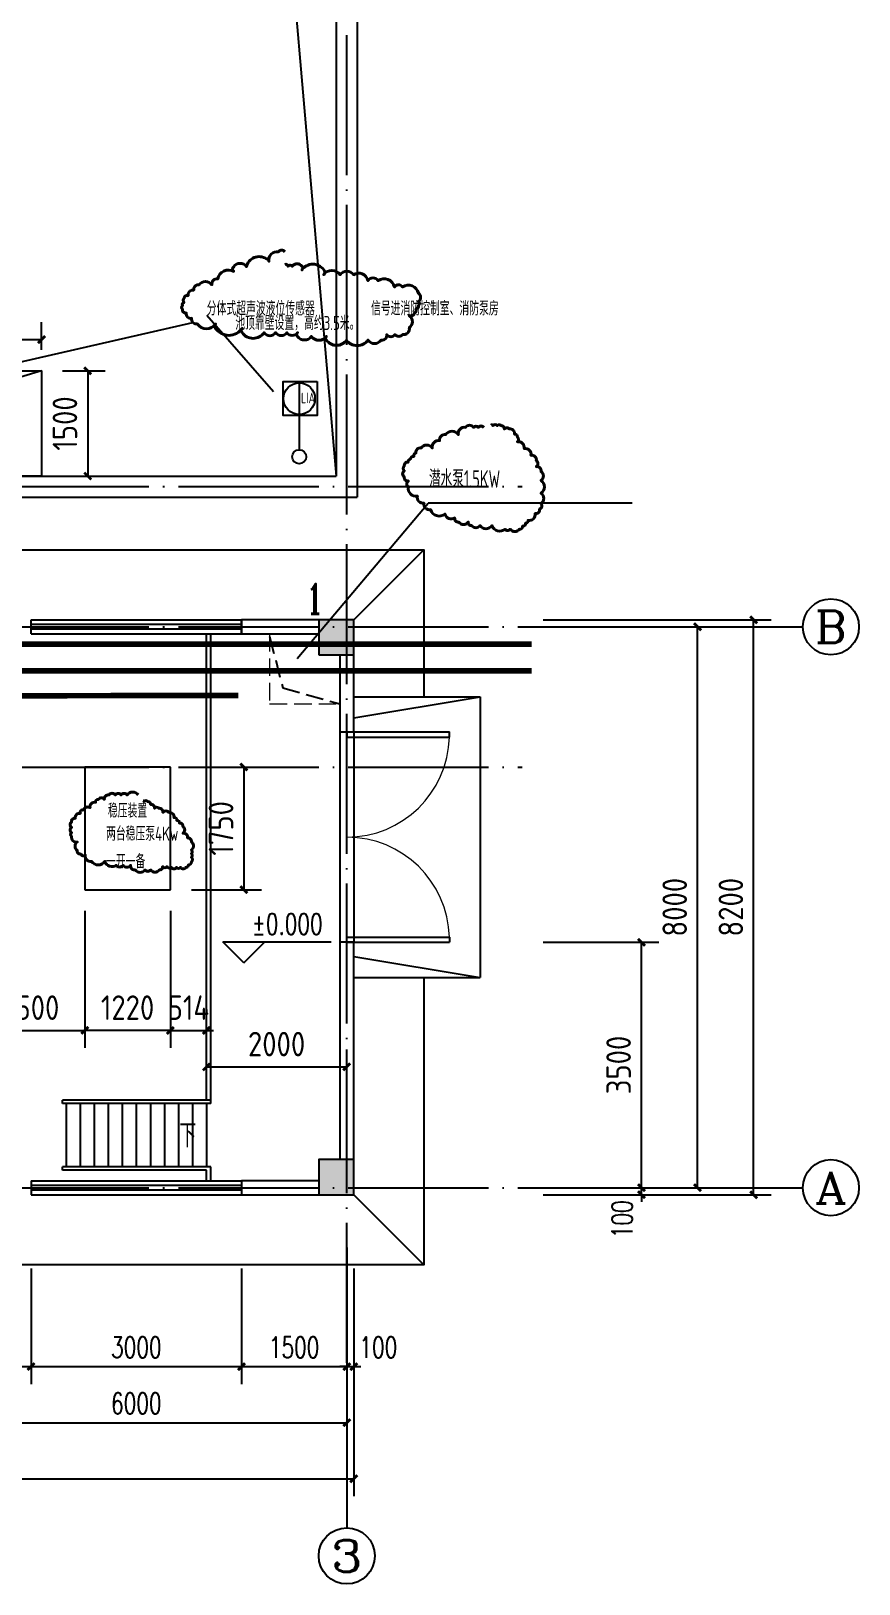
# Model space of a CAD drawing. Extents: x 5394041 to 5729212, y -433068 to -301615.
# Drawn here: x 5717412 to 5729212, y -391385 to -369236 of the extents above; entities that cross this region are included whole.
import ezdxf
from ezdxf.enums import TextEntityAlignment as Align

# ---------------------------------------------------------------- set-up
doc = ezdxf.new("R2010")
doc.units = 0
doc.header["$LTSCALE"] = 1000
doc.header["$MEASUREMENT"] = 0
doc.linetypes.add('DASH', pattern=[0.35, 0.25, -0.1])
doc.linetypes.add('DOTE', pattern=[2.42, 2, -0.2, 0.02, -0.2])
doc.layers.get('0').update_dxf_attribs({"linetype": 'CONTINUOUS'})
doc.layers.get('Defpoints').update_dxf_attribs({"linetype": 'CONTINUOUS'})
for name, color, linetype, lineweight in [('01粗实线', 7, 'CONTINUOUS', 15), ('泡沫系统', 4, 'CONTINUOUS', 80), ('给水管', 3, 'CONTINUOUS', 100)]:
    doc.layers.add(name, color=color, linetype=linetype, lineweight=lineweight)
for name, color, linetype in [('AXIS', 3, 'CONTINUOUS'), ('AXIS_TEXT', 7, 'CONTINUOUS'), ('COLUMN', 9, 'CONTINUOUS'), ('DIM_ELEV', 3, 'CONTINUOUS'), ('DIM_SYMB', 3, 'CONTINUOUS'), ('DOTE', 252, 'CONTINUOUS'), ('PUB_DIM', 3, 'CONTINUOUS'), ('PUB_HATCH', 8, 'CONTINUOUS'), ('PUB_TEXT', 7, 'CONTINUOUS'), ('STAIR', 2, 'CONTINUOUS'), ('WALL', 2, 'CONTINUOUS'), ('WINDOW', 4, 'CONTINUOUS'), ('测绘处中心区路网', 7, 'CONTINUOUS'), ('消防喷淋', 1, 'CONTINUOUS')]:
    doc.layers.add(name, color=color, linetype=linetype)
doc.styles.add('_TCH_AXIS', font='COMPLEX', dxfattribs={"bigfont": 'GBCBIG'})
doc.styles.add('_TCH_DIM', font='SIMPLEX', dxfattribs={"bigfont": 'GBCBIG'})
doc.styles.add('_TCH_DIM_T3', font='SIMPLEX', dxfattribs={"width": 0.705882, "bigfont": 'GBCBIG'})
doc.styles.add('_TCH_LABEL', font='COMPLEX', dxfattribs={"bigfont": 'GBCBIG'})
doc.styles.add('AHD', font='sceie.shx', dxfattribs={"width": 0.7, "bigfont": 'sceic.shx'})
doc.styles.add('COMPLEX', font='COMPLEX')
doc.styles.add('sceie', font='sceie.shx', dxfattribs={"width": 0.7, "bigfont": 'sceic.shx'})
doc.styles.get("Standard").update_dxf_attribs({"font": 'GBENOR', "bigfont": 'GBCBIG'})
doc.styles.add('TSSD', font='tssdeng.shx', dxfattribs={"width": 0.7, "bigfont": 'tssdchn.shx'})
doc.dimstyles.new('_TCH_ARCH&&100', dxfattribs={"dimtxt": 297.5, "dimasz": 100, "dimexe": 250, "dimexo": 300, "dimgap": 126.25, "dimtad": 1, "dimdec": 0, "dimzin": 0, "dimdsep": 46, "dimtxsty": '_TCH_DIM_T3', "dimblk": 'ARCHTICK', "dimcen": 0.09, "dimclrt": 7, "dimazin": 2, "dimtfac": 1, "dimtdec": 0, "dimtix": 1, "dimtmove": 2, "dimatfit": 3, "dimfxl": 0, "dimtolj": 1, "dimtzin": 0, "dimarcsym": 0})
doc.dimstyles.get("Standard").update_dxf_attribs({"dimscale": 100, "dimtxt": 3.5, "dimasz": 1, "dimexe": 2.5, "dimexo": 3, "dimgap": 1.5, "dimtad": 1, "dimdec": 0, "dimzin": 0, "dimdsep": 46, "dimtxsty": 'Standard', "dimblk": 'ARCHTICK', "dimcen": 0.09, "dimadec": 0, "dimazin": 0, "dimtfac": 1, "dimtdec": 0, "dimtix": 1, "dimtmove": 2, "dimatfit": 3, "dimfxl": 0, "dimtolj": 1, "dimtzin": 0, "dimarcsym": 0})

# ---------------------------------------------------------------- blocks, each defined once
blk = doc.blocks.new('_ArchTick')
at = {"color": 0, "linetype": 'ByBlock', "const_width": 0.4}
blk.add_lwpolyline([(-0.5, -0.5), (0.5, 0.5)], dxfattribs=at)
blk = doc.blocks.new('*D489')
at = {"color": 0, "lineweight": -2, "transparency": 16777216}
for p, q in [((5719912, -384233), (5719912, -383760)), ((5721912, -384233), (5721912, -383760)), ((5719912, -384010), (5721912, -384010))]:
    blk.add_line(p, q, dxfattribs=at)
at = {"layer": 'Defpoints', "color": 0, "transparency": 16777216}
for p in [(5721912, -384010), (5719912, -384533), (5721912, -384533)]:
    blk.add_point(p, dxfattribs=at)
at = {"color": 0, "lineweight": -2, "transparency": 16777216, "xscale": 100, "yscale": 100, "zscale": 100, "rotation": 180}
blk.add_blockref('_ArchTick', (5719912, -384010), dxfattribs=at)
at = {"color": 0, "lineweight": -2, "transparency": 16777216, "xscale": 100, "yscale": 100, "zscale": 100}
blk.add_blockref('_ArchTick', (5721912, -384010), dxfattribs=at)
at = {"color": 0, "transparency": 16777216, "insert": (5720912, -383685), "char_height": 350, "attachment_point": 5}
blk.add_mtext('\\A1;2000', dxfattribs=at)
blk = doc.blocks.new('*D490')
at = {"color": 0, "lineweight": -2, "transparency": 16777216}
for p, q in [((5724712, -382233), (5726362, -382233)), ((5726112, -385733), (5726112, -382233)), ((5724712, -385733), (5726362, -385733))]:
    blk.add_line(p, q, dxfattribs=at)
at = {"layer": 'Defpoints', "color": 0, "transparency": 16777216}
for p in [(5724412, -382233), (5726112, -382233), (5724412, -385733)]:
    blk.add_point(p, dxfattribs=at)
at = {"color": 0, "lineweight": -2, "transparency": 16777216, "xscale": 100, "yscale": 100, "zscale": 100}
for p, rotation in [((5726112, -382233), 90), ((5726112, -385733), 270)]:
    blk.add_blockref('_ArchTick', p, dxfattribs=dict(at, rotation=rotation))
at = {"color": 0, "transparency": 16777216, "insert": (5725787, -383983), "char_height": 350, "attachment_point": 5, "rotation": 90}
blk.add_mtext('\\A1;3500', dxfattribs=at)
blk = doc.blocks.new('*D491')
at = {"layer": 'Defpoints', "color": 0, "transparency": 16777216}
for p in [(5724412, -385733), (5724412, -385833), (5726112, -385733)]:
    blk.add_point(p, dxfattribs=at)
at = {"layer": 'PUB_DIM', "color": 0, "lineweight": -2, "transparency": 16777216}
for p, q in [((5724712, -385733), (5726362, -385733)), ((5724712, -385833), (5726362, -385833)), ((5726112, -385733), (5726112, -385633)), ((5726112, -385833), (5726112, -385733)), ((5726112, -385833), (5726112, -385933))]:
    blk.add_line(p, q, dxfattribs=at)
at = {"layer": 'PUB_DIM', "color": 0, "lineweight": -2, "transparency": 16777216, "xscale": 100, "yscale": 100, "zscale": 100}
for p, rotation in [((5726112, -385733), 270), ((5726112, -385833), 90)]:
    blk.add_blockref('_ArchTick', p, dxfattribs=dict(at, rotation=rotation))
at = {"layer": 'PUB_DIM', "color": 7, "transparency": 16777216, "insert": (5725837, -386183), "char_height": 297.5, "attachment_point": 5, "rotation": 90, "style": '_TCH_DIM_T3'}
blk.add_mtext('\\A1;100', dxfattribs=at)
blk = doc.blocks.new('*D496')
at = {"layer": 'Defpoints', "color": 0, "transparency": 16777216}
for p in [(5715912, -386585), (5717412, -386585), (5717412, -388285)]:
    blk.add_point(p, dxfattribs=at)
at = {"layer": 'PUB_DIM', "color": 0, "lineweight": -2, "transparency": 16777216}
for p, q in [((5715912, -386885), (5715912, -388535)), ((5717412, -386885), (5717412, -388535)), ((5715912, -388285), (5717412, -388285))]:
    blk.add_line(p, q, dxfattribs=at)
at = {"layer": 'PUB_DIM', "color": 0, "lineweight": -2, "transparency": 16777216, "xscale": 100, "yscale": 100, "zscale": 100, "rotation": 180}
blk.add_blockref('_ArchTick', (5715912, -388285), dxfattribs=at)
at = {"layer": 'PUB_DIM', "color": 0, "lineweight": -2, "transparency": 16777216, "xscale": 100, "yscale": 100, "zscale": 100}
blk.add_blockref('_ArchTick', (5717412, -388285), dxfattribs=at)
at = {"layer": 'PUB_DIM', "color": 7, "transparency": 16777216, "insert": (5716662, -388010), "char_height": 297.5, "attachment_point": 5, "style": '_TCH_DIM_T3'}
blk.add_mtext('\\A1;1500', dxfattribs=at)
blk = doc.blocks.new('*D497')
at = {"layer": 'Defpoints', "color": 0, "transparency": 16777216}
for p in [(5717412, -386585), (5720412, -386585), (5720412, -388285)]:
    blk.add_point(p, dxfattribs=at)
at = {"layer": 'PUB_DIM', "color": 0, "lineweight": -2, "transparency": 16777216}
for p, q in [((5717412, -386885), (5717412, -388535)), ((5720412, -386885), (5720412, -388535)), ((5717412, -388285), (5720412, -388285))]:
    blk.add_line(p, q, dxfattribs=at)
at = {"layer": 'PUB_DIM', "color": 0, "lineweight": -2, "transparency": 16777216, "xscale": 100, "yscale": 100, "zscale": 100, "rotation": 180}
blk.add_blockref('_ArchTick', (5717412, -388285), dxfattribs=at)
at = {"layer": 'PUB_DIM', "color": 0, "lineweight": -2, "transparency": 16777216, "xscale": 100, "yscale": 100, "zscale": 100}
blk.add_blockref('_ArchTick', (5720412, -388285), dxfattribs=at)
at = {"layer": 'PUB_DIM', "color": 7, "transparency": 16777216, "insert": (5718912, -388010), "char_height": 297.5, "attachment_point": 5, "style": '_TCH_DIM_T3'}
blk.add_mtext('\\A1;3000', dxfattribs=at)
blk = doc.blocks.new('*D498')
at = {"layer": 'Defpoints', "color": 0, "transparency": 16777216}
for p in [(5720412, -386585), (5721912, -386585), (5721912, -388285)]:
    blk.add_point(p, dxfattribs=at)
at = {"layer": 'PUB_DIM', "color": 0, "lineweight": -2, "transparency": 16777216}
for p, q in [((5720412, -386885), (5720412, -388535)), ((5721912, -386885), (5721912, -388535)), ((5720412, -388285), (5721912, -388285))]:
    blk.add_line(p, q, dxfattribs=at)
at = {"layer": 'PUB_DIM', "color": 0, "lineweight": -2, "transparency": 16777216, "xscale": 100, "yscale": 100, "zscale": 100, "rotation": 180}
blk.add_blockref('_ArchTick', (5720412, -388285), dxfattribs=at)
at = {"layer": 'PUB_DIM', "color": 0, "lineweight": -2, "transparency": 16777216, "xscale": 100, "yscale": 100, "zscale": 100}
blk.add_blockref('_ArchTick', (5721912, -388285), dxfattribs=at)
at = {"layer": 'PUB_DIM', "color": 7, "transparency": 16777216, "insert": (5721162, -388010), "char_height": 297.5, "attachment_point": 5, "style": '_TCH_DIM_T3'}
blk.add_mtext('\\A1;1500', dxfattribs=at)
blk = doc.blocks.new('*D499')
at = {"layer": 'Defpoints', "color": 0, "transparency": 16777216}
for p in [(5721912, -386585), (5722012, -386585), (5722012, -388285)]:
    blk.add_point(p, dxfattribs=at)
at = {"layer": 'PUB_DIM', "color": 0, "lineweight": -2, "transparency": 16777216}
for p, q in [((5721912, -386885), (5721912, -388535)), ((5722012, -386885), (5722012, -388535)), ((5721912, -388285), (5721812, -388285)), ((5721912, -388285), (5722012, -388285)), ((5722012, -388285), (5722112, -388285))]:
    blk.add_line(p, q, dxfattribs=at)
at = {"layer": 'PUB_DIM', "color": 0, "lineweight": -2, "transparency": 16777216, "xscale": 100, "yscale": 100, "zscale": 100}
blk.add_blockref('_ArchTick', (5721912, -388285), dxfattribs=at)
at = {"layer": 'PUB_DIM', "color": 0, "lineweight": -2, "transparency": 16777216, "xscale": 100, "yscale": 100, "zscale": 100, "rotation": 180}
blk.add_blockref('_ArchTick', (5722012, -388285), dxfattribs=at)
at = {"layer": 'PUB_DIM', "color": 7, "transparency": 16777216, "insert": (5722362, -388010), "char_height": 297.5, "attachment_point": 5, "style": '_TCH_DIM_T3'}
blk.add_mtext('\\A1;100', dxfattribs=at)
blk = doc.blocks.new('_FZH')
blk.add_lwpolyline([(-0.5, -0.5), (0.5, -0.5), (0.5, 0.5), (-0.5, 0.5)], close=True)
at = {"layer": 'PUB_HATCH'}
blk.add_solid([(-0.5, -0.5), (0.5, -0.5), (-0.5, 0.5), (0.5, 0.5)], dxfattribs=at)
blk = doc.blocks.new('*D503')
at = {"color": 0, "lineweight": -2, "transparency": 16777216}
for p, q in [((5724712, -377733), (5727162, -377733)), ((5726912, -385733), (5726912, -377733)), ((5724712, -385733), (5727162, -385733))]:
    blk.add_line(p, q, dxfattribs=at)
at = {"layer": 'Defpoints', "color": 0, "transparency": 16777216}
for p in [(5724412, -377733), (5726912, -377733), (5724412, -385733)]:
    blk.add_point(p, dxfattribs=at)
at = {"color": 0, "lineweight": -2, "transparency": 16777216, "xscale": 100, "yscale": 100, "zscale": 100}
for p, rotation in [((5726912, -377733), 90), ((5726912, -385733), 270)]:
    blk.add_blockref('_ArchTick', p, dxfattribs=dict(at, rotation=rotation))
at = {"color": 0, "transparency": 16777216, "insert": (5726587, -381733), "char_height": 350, "attachment_point": 5, "rotation": 90}
blk.add_mtext('\\A1;8000', dxfattribs=at)
blk = doc.blocks.new('*D504')
at = {"color": 0, "lineweight": -2, "transparency": 16777216}
for p, q in [((5724712, -377633), (5727962, -377633)), ((5727712, -385833), (5727712, -377633)), ((5724712, -385833), (5727962, -385833))]:
    blk.add_line(p, q, dxfattribs=at)
at = {"layer": 'Defpoints', "color": 0, "transparency": 16777216}
for p in [(5724412, -377633), (5727712, -377633), (5724412, -385833)]:
    blk.add_point(p, dxfattribs=at)
at = {"color": 0, "lineweight": -2, "transparency": 16777216, "xscale": 100, "yscale": 100, "zscale": 100}
for p, rotation in [((5727712, -377633), 90), ((5727712, -385833), 270)]:
    blk.add_blockref('_ArchTick', p, dxfattribs=dict(at, rotation=rotation))
at = {"color": 0, "transparency": 16777216, "insert": (5727387, -381733), "char_height": 350, "attachment_point": 5, "rotation": 90}
blk.add_mtext('\\A1;8200', dxfattribs=at)
blk = doc.blocks.new('_AXISO')
blk.add_circle((0, 0), 0.5)
at = {"layer": 'AXIS_TEXT', "style": 'COMPLEX', "width": 1.041667}
blk.add_attdef('A', text='', height=0.56, dxfattribs=at).set_placement((-0.25, -0.28), (0.25, -0.28), align=Align.FIT)
blk = doc.blocks.new('*D507')
at = {"layer": 'AXIS', "color": 0, "lineweight": -2, "transparency": 16777216}
for p, q in [((5715912, -386885), (5715912, -389335)), ((5721912, -386885), (5721912, -389335)), ((5715912, -389085), (5721912, -389085))]:
    blk.add_line(p, q, dxfattribs=at)
at = {"layer": 'Defpoints', "color": 0, "transparency": 16777216}
for p in [(5715912, -386585), (5721912, -386585), (5721912, -389085)]:
    blk.add_point(p, dxfattribs=at)
at = {"layer": 'AXIS', "color": 0, "lineweight": -2, "transparency": 16777216, "xscale": 100, "yscale": 100, "zscale": 100, "rotation": 180}
blk.add_blockref('_ArchTick', (5715912, -389085), dxfattribs=at)
at = {"layer": 'AXIS', "color": 0, "lineweight": -2, "transparency": 16777216, "xscale": 100, "yscale": 100, "zscale": 100}
blk.add_blockref('_ArchTick', (5721912, -389085), dxfattribs=at)
at = {"layer": 'AXIS', "color": 7, "transparency": 16777216, "insert": (5718912, -388810), "char_height": 297.5, "attachment_point": 5, "style": '_TCH_DIM_T3'}
blk.add_mtext('\\A1;6000', dxfattribs=at)
blk = doc.blocks.new('*D508')
at = {"layer": 'AXIS', "color": 0, "lineweight": -2, "transparency": 16777216}
for p, q in [((5709812, -386885), (5709812, -390135)), ((5722012, -386885), (5722012, -390135)), ((5709812, -389885), (5722012, -389885))]:
    blk.add_line(p, q, dxfattribs=at)
at = {"layer": 'Defpoints', "color": 0, "transparency": 16777216}
for p in [(5709812, -386585), (5722012, -386585), (5722012, -389885)]:
    blk.add_point(p, dxfattribs=at)
at = {"layer": 'AXIS', "color": 0, "lineweight": -2, "transparency": 16777216, "xscale": 100, "yscale": 100, "zscale": 100, "rotation": 180}
blk.add_blockref('_ArchTick', (5709812, -389885), dxfattribs=at)
at = {"layer": 'AXIS', "color": 0, "lineweight": -2, "transparency": 16777216, "xscale": 100, "yscale": 100, "zscale": 100}
blk.add_blockref('_ArchTick', (5722012, -389885), dxfattribs=at)
at = {"layer": 'AXIS', "color": 7, "transparency": 16777216, "insert": (5715912, -389610), "char_height": 297.5, "attachment_point": 5, "style": '_TCH_DIM_T3'}
blk.add_mtext('\\A1;12200', dxfattribs=at)
blk = doc.blocks.new('*D523')
at = {"color": 0, "lineweight": -2, "transparency": 16777216}
for p, q in [((5720151, -379733), (5720695, -379733)), ((5720445, -379733), (5720445, -381483)), ((5719698, -381483), (5720695, -381483))]:
    blk.add_line(p, q, dxfattribs=at)
at = {"layer": 'Defpoints', "color": 0, "transparency": 16777216}
for p in [(5719851, -379733), (5719398, -381483), (5720445, -381483)]:
    blk.add_point(p, dxfattribs=at)
at = {"color": 0, "lineweight": -2, "transparency": 16777216, "xscale": 100, "yscale": 100, "zscale": 100}
for p, rotation in [((5720445, -379733), 90), ((5720445, -381483), 270)]:
    blk.add_blockref('_ArchTick', p, dxfattribs=dict(at, rotation=rotation))
at = {"color": 0, "transparency": 16777216, "insert": (5720120, -380608), "char_height": 350, "attachment_point": 5, "rotation": 90}
blk.add_mtext('\\A1;1750', dxfattribs=at)
blk = doc.blocks.new('*D526')
at = {"color": 0, "lineweight": -2, "transparency": 16777216}
for p, q in [((5718178, -381783), (5718178, -383740)), ((5716678, -383190), (5716678, -383240)), ((5716678, -383490), (5718178, -383490))]:
    blk.add_line(p, q, dxfattribs=at)
at = {"layer": 'Defpoints', "color": 0, "transparency": 16777216}
for p in [(5718178, -381483), (5716678, -383490), (5718178, -383490)]:
    blk.add_point(p, dxfattribs=at)
at = {"color": 0, "lineweight": -2, "transparency": 16777216, "xscale": 100, "yscale": 100, "zscale": 100, "rotation": 180}
blk.add_blockref('_ArchTick', (5716678, -383490), dxfattribs=at)
at = {"color": 0, "lineweight": -2, "transparency": 16777216, "xscale": 100, "yscale": 100, "zscale": 100}
blk.add_blockref('_ArchTick', (5718178, -383490), dxfattribs=at)
at = {"color": 0, "transparency": 16777216, "insert": (5717428, -383165), "char_height": 350, "attachment_point": 5}
blk.add_mtext('\\A1;1500', dxfattribs=at)
blk = doc.blocks.new('*D509')
at = {"color": 0, "lineweight": -2, "transparency": 16777216}
for p, q in [((5719398, -381783), (5719398, -383740)), ((5718178, -383190), (5718178, -383240)), ((5719398, -383490), (5718178, -383490))]:
    blk.add_line(p, q, dxfattribs=at)
at = {"layer": 'Defpoints', "color": 0, "transparency": 16777216}
for p in [(5719398, -381483), (5718178, -383490), (5718178, -383490)]:
    blk.add_point(p, dxfattribs=at)
at = {"color": 0, "lineweight": -2, "transparency": 16777216, "xscale": 100, "yscale": 100, "zscale": 100, "rotation": 180}
blk.add_blockref('_ArchTick', (5718178, -383490), dxfattribs=at)
at = {"color": 0, "lineweight": -2, "transparency": 16777216, "xscale": 100, "yscale": 100, "zscale": 100}
blk.add_blockref('_ArchTick', (5719398, -383490), dxfattribs=at)
at = {"color": 0, "transparency": 16777216, "insert": (5718788, -383165), "char_height": 350, "attachment_point": 5}
blk.add_mtext('\\A1;1220', dxfattribs=at)
blk = doc.blocks.new('*D527')
at = {"color": 0, "lineweight": -2, "transparency": 16777216}
for p, q in [((5719398, -383190), (5719398, -383240)), ((5719912, -383190), (5719912, -383240)), ((5719398, -383490), (5719298, -383490)), ((5719398, -383490), (5719912, -383490)), ((5719912, -383490), (5720012, -383490))]:
    blk.add_line(p, q, dxfattribs=at)
at = {"layer": 'Defpoints', "color": 0, "transparency": 16777216}
for p in [(5719398, -383490), (5719912, -383490), (5719912, -383490)]:
    blk.add_point(p, dxfattribs=at)
at = {"color": 0, "lineweight": -2, "transparency": 16777216, "xscale": 100, "yscale": 100, "zscale": 100}
blk.add_blockref('_ArchTick', (5719398, -383490), dxfattribs=at)
at = {"color": 0, "lineweight": -2, "transparency": 16777216, "xscale": 100, "yscale": 100, "zscale": 100, "rotation": 180}
blk.add_blockref('_ArchTick', (5719912, -383490), dxfattribs=at)
at = {"color": 0, "transparency": 16777216, "insert": (5719655, -383165), "char_height": 350, "attachment_point": 5}
blk.add_mtext('\\A1;514', dxfattribs=at)
blk = doc.blocks.new('*D517')
at = {"color": 0, "lineweight": -2, "transparency": 16777216}
for p, q in [((5716062, -373783), (5716062, -373386)), ((5717562, -373783), (5717562, -373386)), ((5716062, -373636), (5717562, -373636))]:
    blk.add_line(p, q, dxfattribs=at)
at = {"layer": 'Defpoints', "color": 0, "transparency": 16777216}
for p in [(5717562, -373636), (5716062, -374083), (5717562, -374083)]:
    blk.add_point(p, dxfattribs=at)
at = {"color": 0, "lineweight": -2, "transparency": 16777216, "xscale": 100, "yscale": 100, "zscale": 100, "rotation": 180}
blk.add_blockref('_ArchTick', (5716062, -373636), dxfattribs=at)
at = {"color": 0, "lineweight": -2, "transparency": 16777216, "xscale": 100, "yscale": 100, "zscale": 100}
blk.add_blockref('_ArchTick', (5717562, -373636), dxfattribs=at)
at = {"color": 0, "transparency": 16777216, "insert": (5716812, -373311), "char_height": 350, "attachment_point": 5}
blk.add_mtext('\\A1;1500', dxfattribs=at)
blk = doc.blocks.new('*D518')
at = {"color": 0, "lineweight": -2, "transparency": 16777216}
for p, q in [((5717862, -374083), (5718470, -374083)), ((5718220, -374083), (5718220, -375583)), ((5717862, -375583), (5718470, -375583))]:
    blk.add_line(p, q, dxfattribs=at)
at = {"layer": 'Defpoints', "color": 0, "transparency": 16777216}
for p in [(5717562, -374083), (5717562, -375583), (5718220, -375583)]:
    blk.add_point(p, dxfattribs=at)
at = {"color": 0, "lineweight": -2, "transparency": 16777216, "xscale": 100, "yscale": 100, "zscale": 100}
for p, rotation in [((5718220, -374083), 90), ((5718220, -375583), 270)]:
    blk.add_blockref('_ArchTick', p, dxfattribs=dict(at, rotation=rotation))
at = {"color": 0, "transparency": 16777216, "insert": (5717895, -374833), "char_height": 350, "attachment_point": 5, "rotation": 90}
blk.add_mtext('\\A1;1500', dxfattribs=at)

msp = doc.modelspace()

# ---------------------------------------------------------------- linework, layer by layer
at = {"linetype": 'ByBlock'}
for p, q in [((5722062.5, -358083.3), (5722062.5, -375883.3)), ((5721762.5, -358383.3), (5721762.5, -375583.3)), ((5710062.5, -375583.3), (5721762.5, -375583.3)), ((5709762.5, -375883.3), (5722062.5, -375883.3))]:
    msp.add_line(p, q, dxfattribs=at)
for p, q in [((5720389.7, -359739.8), (5721762.5, -375583.3)), ((5721203, -378183.7), (5723070.7, -375971.6)), ((5725981.7, -375971.6), (5723070.7, -375971.6)), ((5717412.5, -377633.3), (5720412.5, -377633.3)), ((5717412.5, -377833.3), (5717412.5, -377633.3)), ((5720412.5, -377833.3), (5720412.5, -377633.3)), ((5720412.5, -377700), (5717412.5, -377700)), ((5720412.5, -377766.7), (5717412.5, -377766.7)), ((5717412.5, -377833.3), (5720412.5, -377833.3)), ((5724547.2, -378359.8), (5707283.1, -378359.8)), ((5721912.5, -379233.3), (5723375, -379233.3)), ((5721912.5, -379233.3), (5721912.5, -379308.3)), ((5721912.5, -379308.3), (5723375, -379308.3)), ((5723375, -379308.3), (5723375, -379233.3)), ((5721912.5, -382158.3), (5723375, -382158.3)), ((5721912.5, -382233.3), (5721912.5, -382158.3)), ((5721912.5, -382233.3), (5723375, -382233.3)), ((5723375, -382158.3), (5723375, -382233.3)), ((5717412.5, -385633.3), (5720412.5, -385633.3)), ((5717412.5, -385633.3), (5717412.5, -385833.3)), ((5720412.5, -385700), (5717412.5, -385700)), ((5720412.5, -385766.7), (5717412.5, -385766.7)), ((5717412.5, -385833.3), (5720412.5, -385833.3)), ((5720412.5, -385633.3), (5720412.5, -385833.3))]:
    msp.add_line(p, q)
at = {"color": 2}
for p, q in [((5715347.2, -374391.3), (5719719.8, -373393.2)), ((5720869.8, -374379.6), (5719916.6, -373291.8))]:
    msp.add_line(p, q, dxfattribs=at)
at = {"color": 0}
for p, q in [((5717562.5, -374083.3), (5716362.5, -374439.2)), ((5719912.5, -384483.3), (5719912.5, -377833.3)), ((5719972.5, -384533.3), (5719972.5, -377833.3)), ((5719972.5, -384483.3), (5717862.5, -384483.3)), ((5717862.5, -384533.3), (5717862.5, -384483.3)), ((5719972.5, -384533.3), (5717862.5, -384533.3)), ((5717912.5, -384533.3), (5717912.5, -385433.3)), ((5718112.5, -384533.3), (5718112.5, -385433.3)), ((5718312.5, -384533.3), (5718312.5, -385433.3)), ((5718512.5, -384533.3), (5718512.5, -385433.3)), ((5718712.5, -384533.3), (5718712.5, -385433.3)), ((5718912.5, -384533.3), (5718912.5, -385433.3)), ((5719112.5, -384533.3), (5719112.5, -385433.3)), ((5719312.5, -384533.3), (5719312.5, -385433.3)), ((5719512.5, -384533.3), (5719512.5, -385433.3)), ((5719712.5, -384533.3), (5719712.5, -385433.3)), ((5719912.5, -384533.3), (5719912.5, -385433.3)), ((5719972.5, -385433.3), (5717862.5, -385433.3)), ((5717862.5, -385483.3), (5717862.5, -385433.3)), ((5719912.5, -385483.3), (5717862.5, -385483.3)), ((5719912.5, -385633.3), (5719912.5, -385483.3)), ((5719972.5, -385633.3), (5719972.5, -385433.3))]:
    msp.add_line(p, q, dxfattribs=at)
at = {"ltscale": 200}
msp.add_line((5721234.3, -374254.6), (5721234.3, -375207.4), dxfattribs=at)
at = {"linetype": 'DASH', "lineweight": -2}
for p, q in [((5720812.5, -377870.8), (5720999, -378603.7)), ((5720999, -378603.7), (5721812.5, -378833.3))]:
    msp.add_line(p, q, dxfattribs=at)
at = {"linetype": 'Continuous', "lineweight": -2}
for p, q in [((5718178.5, -379733.3), (5718178.5, -381483.3)), ((5719398.5, -379733.3), (5718178.5, -379733.3)), ((5719398.5, -381483.3), (5719398.5, -379733.3)), ((5718178.5, -381483.3), (5719398.5, -381483.3))]:
    msp.add_line(p, q, dxfattribs=at)
at = {"color": 2, "lineweight": 40}
for points in [[(5721029.2, -372384.3, 0.5205671), (5720938.1, -372384.3, 0.5205671), (5720801.5, -372520.9, 0.5205671), (5720763.5, -372482.9, 0.5205671), (5720482.6, -372596.7, 0.5205671), (5720300.4, -372596.7, 0.5205671), (5720300.4, -372665, 0.5205671), (5720072.7, -372771.2, 0.5205671), (5719989.2, -372854.7, 0.5205671), (5719807, -372854.7, 0.5205671), (5719731.1, -372930.6, 0.5205671), (5719651.4, -373010.3, 0.5205671), (5719594.4, -373044.3, 0.5205671), (5719594.4, -373105, 0.5205671), (5719571.6, -373150.5, 0.5205671), (5719571.6, -373203.6, 0.5205671), (5719624.8, -373256.8, 0.5205671), (5719700.6, -373332.7, 0.5205671), (5719780.3, -373412.3, 0.5205671), (5720042.3, -373412.3, 0.5205671), (5720042.3, -373476.8, 0.5205671), (5720421.9, -373476.8, 0.5205671), (5720421.9, -373537.5, 0.5205671), (5720733.1, -373537.5, 0.5205671), (5720900.2, -373537.5, 0.5205671), (5721059.6, -373537.5, 0.5205671), (5721211.4, -373537.5, 0.5205671), (5721211.4, -373590.6, 0.5205671), (5721408.8, -373590.6, 0.5205671), (5721621.4, -373590.6, 0.5205671), (5721621.4, -373643.7, 0.5205671), (5721909.9, -373643.7, 0.5205671), (5722213.5, -373643.7, 0.5205671), (5722403.3, -373643.7, 0.5205671), (5722483, -373564, 0.5205671), (5722600.7, -373564, 0.5205671), (5722707, -373564, 0.5205671), (5722803.7, -373467.2, 0.5205671), (5722803.7, -373294.7, 0.5205671), (5722874, -373256.7, 0.5205671), (5722896.8, -373196.1, 0.5205671), (5722934.7, -373150.5, 0.5205671), (5722934.7, -373089.8, 0.5205671), (5722934.7, -372976, 0.5205671), (5722707, -372885, 0.5205671), (5722593.1, -372885, 0.5205671), (5722357.8, -372794, 0.5205671), (5722213.5, -372794, 0.5205671), (5722008.5, -372710.5, 0.5205671), (5721818.8, -372710.5, 0.5205671), (5721583.4, -372710.5, 0.5205671), (5721583.4, -372642.2, 0.5205671), (5721272.2, -372642.2, 0.5205671), (5721272.2, -372589.1, 0.5205671), (5721135.5, -372589.1, 0.5205671), (5721074.8, -372589.1, 0.5205671), (5721029.2, -372566.4)], [(5723864.7, -374888.4, 0.5205671), (5723787.4, -374888.4, 0.5205671), (5723721.1, -374888.4, 0.5205671), (5723605, -374888.4, 0.5205671), (5723502.8, -374990.6, 0.5205671), (5723323.2, -374990.6, 0.5205671), (5723236.2, -375077.6, 0.5205671), (5723131.3, -375182.6, 0.5205671), (5722969.6, -375182.6, 0.5205671), (5722898.5, -375253.6, 0.5205671), (5722870.1, -375302.6, 0.5205671), (5722820.4, -375341.2, 0.5205671), (5722787.2, -375385.4, 0.5205671), (5722732, -375440.6, 0.5205671), (5722732, -375506.9, 0.5205671), (5722732, -375595.3, 0.5205671), (5722790, -375653.2, 0.5205671), (5722790, -375738.8, 0.5205671), (5722918.4, -375867.3, 0.5205671), (5723013.8, -375970.8, 0.5205671), (5723104.9, -376061.9, 0.5205671), (5723312.1, -376125.4, 0.5205671), (5723450.3, -376180.6, 0.5205671), (5723508.3, -376238.6, 0.5205671), (5723643.7, -376238.6, 0.5205671), (5723694.8, -376289.7, 0.5205671), (5723809.5, -376289.7, 0.5205671), (5723980.8, -376289.7, 0.5205671), (5724168.6, -376340.7, 0.5205671), (5724240.5, -376340.7, 0.5205671), (5724373.1, -376340.7, 0.5205671), (5724417.3, -376296.5, 0.5205671), (5724461.5, -376252.4, 0.5205671), (5724497.4, -376216.5, 0.5205671), (5724596.8, -376117, 0.5205671), (5724660.3, -376053.5, 0.5205671), (5724682.5, -375976.3, 0.5205671), (5724682.5, -375827.2, 0.5205671), (5724682.5, -375645, 0.5205671), (5724682.5, -375517.9, 0.5205671), (5724613.5, -375448.9, 0.5205671), (5724613.5, -375363.3, 0.5205671), (5724537.5, -375287.4, 0.5205671), (5724440.9, -375190.7, 0.5205671), (5724344.2, -375094, 0.5205671), (5724344.2, -375026.5, 0.5205671), (5724303.4, -374985.7, 0.5205671), (5724228.8, -374911.1, 0.5205671), (5724157.6, -374911.1, 0.5205671), (5724110.3, -374863.8, 0.5205671), (5724058.1, -374863.8, 0.5205671), (5723997.3, -374863.8, 0.5205671), (5723969.7, -374855.3)], [(5718937.8, -380131, 0.5205671), (5718780.4, -380131, 0.5205671), (5718695.3, -380131, 0.5205671), (5718614.4, -380131, 0.5205671), (5718520.8, -380131, 0.5205671), (5718457, -380194.8, 0.5205671), (5718371.9, -380194.8, 0.5205671), (5718331.5, -380235.2, 0.5205671), (5718252.8, -380313.9, 0.5205671), (5718163.4, -380343.6, 0.5205671), (5718112.3, -380394.7, 0.5205671), (5718042.2, -380464.8, 0.5205671), (5717989, -380518, 0.5205671), (5717989, -380594.5, 0.5205671), (5717989, -380671, 0.5205671), (5717989, -380722.1, 0.5205671), (5718069.8, -380802.8, 0.5205671), (5718069.8, -380921.9, 0.5205671), (5718120.8, -380973, 0.5205671), (5718184.7, -380989.9, 0.5205671), (5718274, -381079.3, 0.5205671), (5718465.5, -381079.3, 0.5205671), (5718627.2, -381134.5, 0.5205671), (5718725, -381134.5, 0.5205671), (5718831.4, -381134.5, 0.5205671), (5718897.3, -381200.5, 0.5205671), (5719035.7, -381200.5, 0.5205671), (5719116.5, -381200.5, 0.5205671), (5719239.9, -381200.5, 0.5205671), (5719287.8, -381152.6, 0.5205671), (5719350.5, -381152.6, 0.5205671), (5719410.1, -381164.3, 0.5205671), (5719486.7, -381164.3, 0.5205671), (5719542, -381164.3, 0.5205671), (5719618.6, -381164.3, 0.5205671), (5719654.7, -381128.1, 0.5205671), (5719697.3, -381085.6, 0.5205671), (5719697.3, -381019.7, 0.5205671), (5719697.3, -380968.7, 0.5205671), (5719697.3, -380917.7, 0.5205671), (5719697.3, -380798.6, 0.5205671), (5719643, -380744.4, 0.5205671), (5719577.1, -380678.5, 0.5205671), (5719577.1, -380581.7, 0.5205671), (5719527.7, -380532.3, 0.5205671), (5719489.4, -380494, 0.5205671), (5719449, -380453.6, 0.5205671), (5719376.7, -380381.3, 0.5205671), (5719290.9, -380381.3, 0.5205671), (5719231.7, -380322, 0.5205671), (5719171.8, -380322, 0.5205671), (5719116.7, -380266.9, 0.5205671), (5719076.3, -380226.5, 0.5205671), (5719022.9, -380226.5, 0.5205671), (5719010.1, -380216.1)]]:
    msp.add_lwpolyline(points, format="xyb", dxfattribs=at)
msp.add_lwpolyline([(5716062.5, -374083.3), (5717562.5, -374083.3), (5717562.5, -375583.3), (5716062.5, -375583.3)], close=True)
at = {"color": 6}
msp.add_lwpolyline([(5721489.3, -374235.6), (5721489.3, -374718.6), (5721006.3, -374718.6), (5721006.3, -374235.6)], close=True, dxfattribs=at)
msp.add_circle((5721234.3, -374479.6), 225, dxfattribs=at)
msp.add_circle((5721234.3, -375307.4), 100)
at = {"lineweight": 13}
for centre, start, end in [((5721912.5, -379270.8), 270, 358.53072), ((5721912.5, -382195.8), 1.46928, 90)]:
    msp.add_arc(centre, 1462.5, start, end, dxfattribs=at)
at = {"layer": '01粗实线', "linetype": 'DASH'}
for p, q in [((5720812.5, -377833.3), (5720812.5, -378833.3)), ((5720812.5, -378833.3), (5721812.5, -378833.3))]:
    msp.add_line(p, q, dxfattribs=at)
at = {"layer": 'AXIS', "color": 0}
for p, q in [((5724412.5, -377733.3), (5728412.5, -377733.3)), ((5724412.5, -385733.3), (5728412.5, -385733.3)), ((5721912.5, -386585), (5721912.5, -390585))]:
    msp.add_line(p, q, dxfattribs=at)
at = {"layer": 'DIM_ELEV'}
for p, q in [((5720443.6, -382527.1), (5720143.6, -382227.1)), ((5720143.6, -382227.1), (5721690.9, -382227.1)), ((5720443.6, -382527.1), (5720743.6, -382227.1))]:
    msp.add_line(p, q, dxfattribs=at)
at = {"layer": 'DIM_SYMB', "color": 0}
msp.add_lwpolyline([(5719419.6, -384983.3, 0, 0, 0), (5718212.5, -384983.3, 80, 0, 0), (5717912.5, -384983.3, 0, 0, 0)], format="xyseb", dxfattribs=at)
at = {"layer": 'DOTE', "linetype": 'DOTE'}
for p, q in [((5721912.5, -388233.3), (5721912.5, -357431.4)), ((5721912.5, -388233.3), (5721912.5, -375233.3)), ((5707412.5, -375733.3), (5724412.5, -375733.3)), ((5707412.5, -377733.3), (5724412.5, -377733.3)), ((5707412.5, -379733.3), (5724412.5, -379733.3)), ((5707412.5, -385733.3), (5724412.5, -385733.3))]:
    msp.add_line(p, q, dxfattribs=at)
at = {"layer": 'STAIR'}
for p, q in [((5723012.5, -376633.3), (5722012.5, -377633.3)), ((5722012.5, -378733.3), (5723812.5, -378733.3)), ((5722012.5, -379033.3), (5723812.5, -378733.3)), ((5723812.5, -378733.3), (5723812.5, -382733.3)), ((5722012.5, -382433.3), (5723812.5, -382733.3)), ((5722012.5, -382733.3), (5723812.5, -382733.3)), ((5723012.5, -386833.3), (5722012.5, -385833.3))]:
    msp.add_line(p, q, dxfattribs=at)
msp.add_lwpolyline([(5723012.5, -382733.3), (5723012.5, -386833.3), (5708812.5, -386833.3), (5708812.5, -376633.3), (5723012.5, -376633.3), (5723012.5, -378733.3)], dxfattribs=at)
at = {"layer": 'WALL', "color": 0}
for p, q in [((5721512.5, -377633.3), (5720412.5, -377633.3)), ((5720412.5, -377633.3), (5720412.5, -377833.3)), ((5720412.5, -377833.3), (5721512.5, -377833.3)), ((5721812.5, -378133.3), (5721812.5, -379233.3)), ((5722012.5, -379233.3), (5722012.5, -378133.3)), ((5721812.5, -379233.3), (5722012.5, -379233.3)), ((5722012.5, -382233.3), (5721812.5, -382233.3)), ((5721812.5, -382233.3), (5721812.5, -385333.3)), ((5722012.5, -385333.3), (5722012.5, -382233.3)), ((5721512.5, -385633.3), (5720412.5, -385633.3)), ((5720412.5, -385633.3), (5720412.5, -385833.3)), ((5720412.5, -385833.3), (5721512.5, -385833.3))]:
    msp.add_line(p, q, dxfattribs=at)
at = {"layer": 'WINDOW', "color": 0}
for p, q in [((5721812.5, -379233.3), (5721812.5, -382233.3)), ((5722012.5, -379233.3), (5722012.5, -382233.3))]:
    msp.add_line(p, q, dxfattribs=at)
at = {"layer": '泡沫系统', "lineweight": -3, "ltscale": 200, "const_width": 80, "flags": 128}
msp.add_lwpolyline([(5720364.9, -378712.3), (5714975.7, -378719.5)], dxfattribs=at)
at = {"layer": '消防喷淋', "ltscale": 200, "const_width": 80, "flags": 128}
for points in [[(5724547.2, -377981.7), (5711704.2, -377981.7), (5711704.2, -378359.8)], [(5724547.2, -378359.8), (5708041.9, -378359.8)]]:
    msp.add_lwpolyline(points, dxfattribs=at)

# ---------------------------------------------------------------- block references
at = {"layer": 'AXIS', "color": 0}
ref = msp.add_blockref('_AXISO', (5728812.5, -377733.3), dxfattribs=dict(at, xscale=800, yscale=800, zscale=800))
ref.add_attrib('A', 'B', dxfattribs={"layer": 'AXIS_TEXT', "color": 0, "height": 452.5, "style": '_TCH_AXIS', "width": 1.235294}).set_placement((5728586.2, -377959.6), (5729038.7, -377959.6), align=Align.FIT)
ref = msp.add_blockref('_AXISO', (5728812.5, -385733.3), dxfattribs=dict(at, xscale=800, yscale=800, zscale=800))
ref.add_attrib('A', 'A', dxfattribs={"layer": 'AXIS_TEXT', "color": 0, "height": 452.5, "style": '_TCH_AXIS', "width": 1.166667}).set_placement((5728586.2, -385959.6), (5729038.7, -385959.6), align=Align.FIT)
ref = msp.add_blockref('_AXISO', (5721912.5, -390985), dxfattribs=dict(at, xscale=800, yscale=800, zscale=800))
ref.add_attrib('A', '3', dxfattribs={"layer": 'AXIS_TEXT', "color": 0, "height": 452.5, "style": '_TCH_AXIS', "width": 1.5}).set_placement((5721686.2, -391211.3), (5722138.7, -391211.3), align=Align.FIT)
at = {"layer": 'COLUMN', "color": 0, "xscale": 500, "yscale": 500, "zscale": 500}
for p in [(5721762.5, -377883.3), (5721762.5, -385583.3)]:
    msp.add_blockref('_FZH', p, dxfattribs=at)

# ---------------------------------------------------------------- texts
at = {"color": 2, "width": 0.7}
for s, height, style, p in [('分体式超声波液位传感器', 200, 'TSSD', (5719916.6, -373291.8)), ('信号进消防控制室、消防泵房', 200, 'TSSD', (5722258, -373291.8)), ('池顶靠壁设置，高约3.5米。', 200, 'TSSD', (5720323.1, -373499.9)), ('潜水泵1.5KW', 250, 'sceie', (5723084, -375748.8))]:
    msp.add_text(s, height=height, dxfattribs=dict(at, style=style)).set_placement(p)
at = {"layer": 'PUB_TEXT', "width": 0.705882}
for s, height, style, p in [('1', 425, '_TCH_LABEL', (5721325.6, -377549.5)), ('%%P0.000', 297.5, '_TCH_DIM', (5720560.9, -382122.1))]:
    msp.add_text(s, height=height, dxfattribs=dict(at, style=style)).set_placement(p)
at = {"layer": 'PUB_TEXT', "color": 7, "style": 'TSSD', "width": 0.7}
for s, p in [('两台稳压泵4Kw', (5718480.5, -380784.6)), ('一开一备', (5718480.5, -381179.4))]:
    msp.add_text(s, height=200, dxfattribs=at).set_placement(p)
at = {"layer": 'PUB_TEXT', "color": 0, "style": '_TCH_DIM'}
msp.add_text('下', height=337.6, dxfattribs=at).set_placement((5719524.6, -385158.3))
at = {"layer": '测绘处中心区路网', "color": 7, "lineweight": -3, "style": 'AHD', "width": 0.7}
msp.add_text('稳压装置', height=200, rotation=0, dxfattribs=at).set_placement((5718507.6, -380456.6))
at = {"layer": '给水管', "color": 0, "lineweight": -3, "ltscale": 200, "style": 'sceie', "width": 0.8}
msp.add_text('LIA', height=150, dxfattribs=at).set_placement((5721260.7, -374543.8))

# ---------------------------------------------------------------- dimensions: what is measured, and where the dimension line sits
at = {"color": 0}
dim = msp.add_linear_dim(base=(5717562.5, -373635.9), p1=(5716062.5, -374083.3), p2=(5717562.5, -374083.3), dimstyle='Standard', override={"dimfxl": 100}, dxfattribs=at)
dim.commit()
dim.dimension.update_dxf_attribs({"geometry": '*D517', "text_midpoint": (5716812.5, -373310.9)})
dim = msp.add_linear_dim(base=(5718220.4, -375583.3), p1=(5717562.5, -374083.3), p2=(5717562.5, -375583.3), angle=90, dimstyle='Standard', override={"dimfxl": 100}, dxfattribs=at)
dim.commit()
dim.dimension.update_dxf_attribs({"geometry": '*D518', "text_midpoint": (5717895.4, -374833.3)})
for p1, p2, distance, picture, middle in [((5724412.5, -385833.3), (5724412.5, -377633.3), -3300, '*D504', (5727387.5, -381733.3)), ((5724412.5, -385733.3), (5724412.5, -377733.3), -2500, '*D503', (5726587.5, -381733.3)), ((5724412.5, -385733.3), (5724412.5, -382233.3), -1700, '*D490', (5725787.5, -383983.3)), ((5719912.5, -384533.3), (5721912.5, -384533.3), 523.6, '*D489', (5720912.5, -383684.8))]:
    dim = msp.add_aligned_dim(p1=p1, p2=p2, distance=distance, dimstyle='Standard', override={"dimfxl": 100}, dxfattribs=at)
    dim.commit()
    dim.dimension.update_dxf_attribs({"geometry": picture, "text_midpoint": middle})
dim = msp.add_linear_dim(base=(5720444.5, -381483.3), p1=(5719851.2, -379733.3), p2=(5719398.5, -381483.3), angle=90, dimstyle='Standard', override={"dimfxl": 100})
dim.commit()
dim.dimension.update_dxf_attribs({"geometry": '*D523', "text_midpoint": (5720119.5, -380608.3)})
for base, p1, p2, picture, middle in [((5718178.5, -383489.7), (5716678.5, -383489.7), (5718178.5, -381483.3), '*D526', (5717428.5, -383164.7)), ((5718178.5, -383489.7), (5719398.5, -381483.3), (5718178.5, -383489.7), '*D509', (5718788.5, -383164.7)), ((5719912.5, -383489.7), (5719398.5, -383489.7), (5719912.5, -383489.7), '*D527', (5719655.5, -383164.7))]:
    dim = msp.add_linear_dim(base=base, p1=p1, p2=p2, dimstyle='Standard', override={"dimfxl": 100})
    dim.commit()
    dim.dimension.update_dxf_attribs({"geometry": picture, "text_midpoint": middle})
at = {"layer": 'AXIS', "color": 0}
for p1, p2, distance, picture, middle in [((5709812.5, -386585), (5722012.5, -386585), -3300, '*D508', (5715912.5, -389610)), ((5715912.5, -386585), (5721912.5, -386585), -2500, '*D507', (5718912.5, -388810))]:
    dim = msp.add_aligned_dim(p1=p1, p2=p2, distance=distance, dimstyle='_TCH_ARCH&&100', dxfattribs=at)
    dim.commit()
    dim.dimension.update_dxf_attribs({"geometry": picture, "text_midpoint": middle})
at = {"layer": 'PUB_DIM', "color": 0}
for base, p1, p2, angle, picture, middle in [((5726112.5, -385733.3), (5724412.5, -385833.3), (5724412.5, -385733.3), 90, '*D491', (5725837.5, -386183.3)), ((5722012.5, -388285), (5721912.5, -386585), (5722012.5, -386585), 0, '*D499', (5722362.5, -388010))]:
    dim = msp.add_linear_dim(base=base, p1=p1, p2=p2, angle=angle, dimstyle='_TCH_ARCH&&100', dxfattribs=at)
    dim.commit()
    dim.dimension.update_dxf_attribs({"geometry": picture, "text_midpoint": middle, "dimtype": 161})
for p1, p2, picture, middle in [((5715912.5, -386585), (5717412.5, -386585), '*D496', (5716662.5, -388010)), ((5717412.5, -386585), (5720412.5, -386585), '*D497', (5718912.5, -388010)), ((5720412.5, -386585), (5721912.5, -386585), '*D498', (5721162.5, -388010))]:
    dim = msp.add_aligned_dim(p1=p1, p2=p2, distance=-1700, dimstyle='_TCH_ARCH&&100', dxfattribs=at)
    dim.commit()
    dim.dimension.update_dxf_attribs({"geometry": picture, "text_midpoint": middle})

doc.saveas('drawing.dxf')
